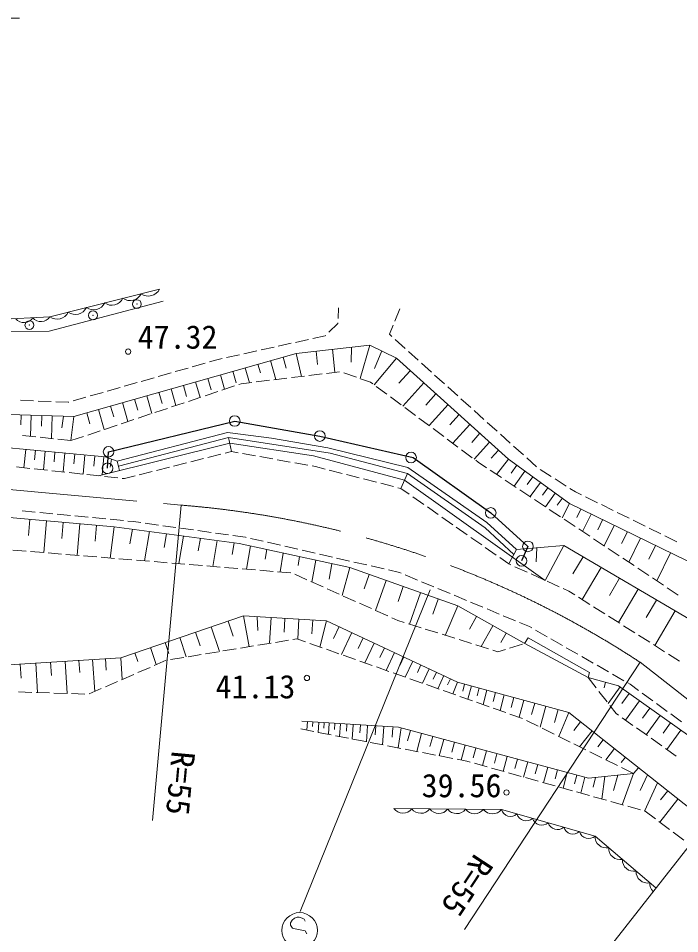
# Model space of a CAD drawing. Units: millimetres, scale not verified. Extents: x 40000 to 680000, y 20000 to 380000.
# Drawn here: x 307417 to 344654, y 263207 to 314772 of the extents above; entities that cross this region are included whole.
import ezdxf
from ezdxf.enums import TextEntityAlignment as Align

# ---------------------------------------------------------------- set-up
doc = ezdxf.new("R2010")
doc.units = ezdxf.units.MM
doc.header["$LTSCALE"] = 1000
doc.header["$PDMODE"] = 32
doc.header["$PDSIZE"] = 500
doc.linetypes.add('CHAIN', pattern=[18.5, 12, -1.5, 3.5, -1.5])
for name, color, linetype, lineweight in [('M-BGD', 7, 'Continuous', 13), ('M-BMK', 2, 'CHAIN', 13), ('M-BMK-ROW', 30, 'Continuous', 13), ('M-STR-HTXT', 7, 'Continuous', 13)]:
    doc.layers.add(name, color=color, linetype=linetype, lineweight=lineweight)
doc.styles.add('ＭＳ ゴシック', font='')
doc.styles.get('ＭＳ ゴシック').set_extended_font_data('MS Gothic')

msp = doc.modelspace()

# ---------------------------------------------------------------- linework, layer by layer
at = {"layer": 'M-BGD'}
for p, q in [((309194, 297959), (315365, 299519)), ((309153, 297155), (315580, 298838)), ((325421, 297867), (325442, 298455)), ((328892, 298405), (328610, 297713)), ((301517, 297531), (309194, 297959)), ((324901, 297085), (325410, 297582)), ((325410, 297582), (325412, 297618)), ((302759, 297092), (309153, 297155)), ((328516, 297482), (328307, 296970)), ((323029, 296518), (323759, 296680)), ((324002, 296734), (324701, 296889)), ((324701, 296889), (324723, 296911)), ((328307, 296970), (328451, 296840)), ((328636, 296674), (329192, 296174)), ((320111, 295872), (320840, 296034)), ((321083, 296088), (321813, 296249)), ((322056, 296303), (322786, 296465)), ((323057, 295899), (327215, 296363)), ((324183, 296025), (324268, 295263)), ((325102, 296127), (325246, 294830)), ((326181, 296248), (326162, 295394)), ((327215, 296363), (326656, 294482)), ((327215, 296363), (328705, 295622)), ((327883, 296031), (327472, 295042)), ((329377, 296007), (329932, 295507)), ((310537, 292340), (323057, 295899)), ((318172, 295415), (318601, 295538)), ((318601, 295538), (318895, 295603)), ((319138, 295657), (319868, 295818)), ((321614, 295489), (321916, 294425)), ((322327, 295692), (322505, 295067)), ((323057, 295899), (323361, 294601)), ((328705, 295622), (327456, 294124)), ((328705, 295622), (335023, 289936)), ((316256, 294867), (316974, 295072)), ((317214, 295141), (317932, 295346)), ((320197, 295086), (320436, 294245)), ((320905, 295288), (321045, 294795)), ((330118, 295341), (330673, 294841)), ((314340, 294319), (315059, 294524)), ((315298, 294593), (316017, 294798)), ((318096, 294489), (318277, 293851)), ((318793, 294687), (319023, 293875)), ((319495, 294887), (319678, 294243)), ((321800, 294411), (322542, 294501)), ((322789, 294532), (323531, 294622)), ((323778, 294652), (324520, 294742)), ((324767, 294772), (325509, 294862)), ((325746, 294794), (326453, 294552)), ((326688, 294471), (327247, 294280)), ((329484, 294921), (328849, 294216)), ((330858, 294674), (331414, 294174)), ((312424, 293771), (313143, 293976)), ((313382, 294045), (314101, 294250)), ((316708, 294094), (316887, 293462)), ((317399, 294291), (317648, 293415)), ((318883, 293828), (319592, 294065)), ((319828, 294144), (319955, 294187)), ((319955, 294187), (320564, 294261)), ((320811, 294291), (321553, 294381)), ((327247, 294280), (327373, 294186)), ((327573, 294038), (328172, 293591)), ((330240, 294240), (329061, 292930)), ((331599, 294008), (332154, 293508)), ((310508, 293223), (311227, 293428)), ((311466, 293497), (312185, 293702)), ((314646, 293508), (314931, 292505)), ((315331, 293703), (315509, 293076)), ((316017, 293898), (316284, 292958)), ((316993, 293195), (317702, 293433)), ((317938, 293512), (318647, 293749)), ((328372, 293443), (328971, 292996)), ((330929, 293621), (330359, 292988)), ((307533, 293253), (308280, 293222)), ((308528, 293212), (309275, 293182)), ((309524, 293171), (310228, 293142)), ((310228, 293142), (310269, 293154)), ((312611, 292929), (312786, 292314)), ((313286, 293121), (313589, 292056)), ((313966, 293314), (314142, 292693)), ((316048, 292879), (316757, 293116)), ((331610, 293008), (330545, 291825)), ((332339, 293341), (332895, 292842)), ((301563, 292629), (310537, 292340)), ((307583, 292435), (307564, 291868)), ((308143, 292417), (308105, 291231)), ((308736, 292398), (308716, 291795)), ((309332, 292379), (309291, 291101)), ((311267, 292547), (311441, 291937)), ((311937, 292738), (312257, 291610)), ((314159, 292247), (314867, 292484)), ((315104, 292563), (315812, 292800)), ((329171, 292848), (329771, 292402)), ((332230, 292450), (331718, 291881)), ((333080, 292675), (333636, 292175)), ((309961, 292358), (309875, 291698)), ((310537, 292340), (310380, 290981)), ((313214, 291930), (313923, 292167)), ((329970, 292253), (330570, 291807)), ((332843, 291898), (331882, 290830)), ((333821, 292008), (334376, 291509)), ((311324, 291298), (312033, 291535)), ((312269, 291614), (312978, 291851)), ((319192, 291436), (312974, 289821)), ((321677, 291112), (319192, 291436)), ((330770, 291658), (331369, 291212)), ((333402, 291395), (332942, 290885)), ((308399, 291199), (307656, 291280)), ((309389, 291090), (308646, 291171)), ((310380, 290981), (309637, 291063)), ((310380, 290981), (311088, 291219)), ((319322, 290845), (311930, 289001)), ((319252, 291162), (313049, 289549)), ((319252, 291162), (319427, 290367)), ((319252, 291162), (324970, 290284)), ((319322, 290845), (324037, 290120)), ((324835, 290573), (321677, 291112)), ((331569, 291063), (332168, 290617)), ((333954, 290898), (333086, 289934)), ((334561, 291342), (335117, 290842)), ((304618, 290797), (312303, 290064)), ((307831, 290490), (307732, 289455)), ((308378, 290438), (308326, 289893)), ((308927, 290386), (308827, 289336)), ((309482, 290333), (309429, 289780)), ((319060, 290275), (319427, 290367)), ((319427, 290367), (319790, 290302)), ((329342, 289464), (324835, 290573)), ((332368, 290468), (332968, 290022)), ((334457, 290445), (334045, 289988)), ((335302, 290675), (335857, 290176)), ((310037, 290280), (309936, 289217)), ((310600, 290226), (310546, 289667)), ((311162, 290172), (311060, 289095)), ((311732, 290118), (311678, 289551)), ((312239, 290070), (312142, 289054)), ((312303, 290064), (312974, 289821)), ((312668, 289932), (312589, 289484)), ((313119, 289298), (312974, 289821)), ((317128, 289787), (317852, 289970)), ((318094, 290031), (318818, 290214)), ((320035, 290258), (320771, 290126)), ((321016, 290082), (321751, 289950)), ((321996, 289906), (322732, 289774)), ((324037, 290120), (329165, 288753)), ((324970, 290284), (329330, 289121)), ((333167, 289873), (333314, 289764)), ((335023, 289936), (334340, 289083)), ((335023, 289936), (338447, 287433)), ((336043, 290009), (336598, 289509)), ((307317, 289500), (308060, 289419)), ((308308, 289393), (309051, 289312)), ((309298, 289285), (310041, 289205)), ((315196, 289299), (315920, 289482)), ((316162, 289543), (316886, 289726)), ((322977, 289730), (323713, 289598)), ((323958, 289554), (324145, 289520)), ((324145, 289520), (324685, 289382)), ((324926, 289320), (325650, 289135)), ((333789, 286366), (329342, 289464)), ((333314, 289764), (333784, 289452)), ((333992, 289314), (334614, 288900)), ((335484, 289598), (335159, 289153)), ((336796, 289360), (337427, 288959)), ((310289, 289178), (311032, 289098)), ((311279, 289071), (312022, 288991)), ((312270, 288964), (313013, 288884)), ((313261, 288857), (313390, 288843)), ((313390, 288843), (313988, 288994)), ((314230, 289055), (314954, 289238)), ((325891, 289073), (326615, 288888)), ((326856, 288826), (327580, 288641)), ((328956, 288289), (329330, 289121)), ((329330, 289121), (333710, 286066)), ((335942, 289264), (335329, 288425)), ((336380, 288944), (336070, 288520)), ((337637, 288825), (338267, 288424)), ((312808, 286124), (285907, 288494)), ((327822, 288579), (328545, 288394)), ((328787, 288332), (328956, 288289)), ((328956, 288289), (329425, 287960)), ((329165, 288753), (337077, 283111)), ((334822, 288763), (335444, 288349)), ((336816, 288625), (336232, 287826)), ((337233, 288320), (336938, 287917)), ((338478, 288290), (338783, 288096)), ((329629, 287818), (330242, 287389)), ((335652, 288211), (336274, 287798)), ((337648, 288017), (337091, 287255)), ((338783, 288096), (339129, 287926)), ((339352, 287816), (340023, 287487)), ((316590, 287347), (314965, 269577)), ((330446, 287246), (331058, 286818)), ((336481, 287660), (337104, 287246)), ((338045, 287727), (337764, 287343)), ((338447, 287433), (338035, 286628)), ((338447, 287433), (347453, 283038)), ((340247, 287377), (340917, 287047)), ((307629, 287030), (308373, 286958)), ((308621, 286934), (309364, 286861)), ((309612, 286837), (310356, 286765)), ((310604, 286741), (311348, 286669)), ((337311, 287109), (337934, 286695)), ((339094, 287128), (338860, 286648)), ((339670, 286846), (339189, 285861)), ((341141, 286937), (341812, 286608)), ((308066, 286541), (307986, 285636)), ((309006, 286459), (308849, 284675)), ((309944, 286376), (309864, 285474)), ((310881, 286293), (310725, 284522)), ((311596, 286645), (312339, 286573)), ((311814, 286211), (311735, 285313)), ((312587, 286549), (313331, 286477)), ((313579, 286453), (313896, 286422)), ((313896, 286422), (314321, 286363)), ((314567, 286329), (315307, 286225)), ((315554, 286191), (316294, 286087)), ((331262, 286675), (331874, 286247)), ((335462, 284844), (333789, 286366)), ((338141, 286557), (338764, 286144)), ((340317, 286529), (340042, 285966)), ((340973, 286209), (340407, 285052)), ((342035, 286498), (342706, 286169)), ((312808, 286124), (312596, 284369)), ((319851, 285192), (312808, 286124)), ((313847, 285986), (313704, 285164)), ((314810, 285859), (314525, 284211)), ((315767, 285732), (315636, 284971)), ((316541, 286053), (317281, 285949)), ((317528, 285915), (318268, 285811)), ((318514, 285777), (319254, 285674)), ((332078, 286104), (332691, 285676)), ((333710, 286066), (335315, 284572)), ((338971, 286006), (339594, 285593)), ((341709, 285848), (341386, 285189)), ((342929, 286059), (343600, 285729)), ((316723, 285606), (316455, 284053)), ((317673, 285480), (317552, 284781)), ((318621, 285355), (318369, 283896)), ((319563, 285230), (319449, 284569)), ((319501, 285639), (320212, 285540)), ((326083, 283828), (319851, 285192)), ((320212, 285540), (320241, 285533)), ((320484, 285478), (321212, 285311)), ((321455, 285255), (322183, 285089)), ((332895, 285533), (333507, 285105)), ((339801, 285455), (340424, 285041)), ((342455, 285484), (341793, 284132)), ((343824, 285620), (344494, 285290)), ((307114, 284817), (307859, 284756)), ((308107, 284736), (308852, 284675)), ((309100, 284655), (309845, 284594)), ((320495, 285051), (320269, 283740)), ((321416, 284850), (321322, 284304)), ((322337, 284648), (322153, 283586)), ((322426, 285033), (323154, 284866)), ((323397, 284811), (324126, 284644)), ((333711, 284962), (334324, 284534)), ((335027, 284041), (335462, 284844)), ((335462, 284844), (338125, 285077)), ((336615, 284945), (336570, 284156)), ((338125, 285077), (337077, 283111)), ((346575, 280112), (338125, 285077)), ((340631, 284903), (341254, 284490)), ((343292, 285074), (342916, 284305)), ((344140, 284659), (343370, 283084)), ((310093, 284573), (310838, 284512)), ((311087, 284492), (311831, 284431)), ((312080, 284411), (312824, 284350)), ((313073, 284330), (313817, 284269)), ((314066, 284248), (314810, 284187)), ((315059, 284167), (315803, 284106)), ((323251, 284448), (323166, 283957)), ((324164, 284248), (323951, 283018)), ((324369, 284588), (325097, 284422)), ((325340, 284366), (326068, 284199)), ((326311, 284144), (327039, 283977)), ((334528, 284391), (335027, 284041)), ((339212, 284439), (338644, 283473)), ((341461, 284352), (342083, 283939)), ((316052, 284086), (316796, 284025)), ((317045, 284004), (317789, 283943)), ((318038, 283923), (318782, 283862)), ((319031, 283842), (319775, 283781)), ((320024, 283760), (320769, 283700)), ((321017, 283679), (321762, 283618)), ((325071, 284050), (324918, 283169)), ((326083, 283828), (325643, 282261)), ((332159, 281670), (326083, 283828)), ((327282, 283922), (328011, 283755)), ((328253, 283699), (328873, 283557)), ((335027, 284041), (335153, 283984)), ((335379, 283882), (336060, 283573)), ((340236, 283837), (339172, 282026)), ((342291, 283801), (342913, 283387)), ((322010, 283598), (322755, 283537)), ((322986, 283451), (323668, 283145)), ((327176, 283440), (326890, 282633)), ((328122, 283104), (327524, 281419)), ((328873, 283557), (328976, 283515)), ((329206, 283419), (329896, 283131)), ((336287, 283470), (336967, 283161)), ((341271, 283229), (340696, 282250)), ((343121, 283250), (343743, 282836)), ((323895, 283043), (324577, 282738)), ((324805, 282636), (325487, 282331)), ((329092, 282760), (328796, 281925)), ((330126, 283036), (330816, 282748)), ((331045, 282652), (331735, 282365)), ((337194, 283058), (337875, 282749)), ((338101, 282646), (338421, 282501)), ((342308, 282620), (341204, 280741)), ((343951, 282698), (344573, 282285)), ((325714, 282229), (326396, 281924)), ((330065, 282414), (329439, 280650)), ((331965, 282269), (332655, 281982)), ((338421, 282501), (338756, 282290)), ((338966, 282156), (339598, 281757)), ((326623, 281822), (327306, 281517)), ((331063, 282060), (330757, 281197)), ((332159, 281670), (331459, 280014)), ((335893, 279566), (332159, 281670)), ((332885, 281886), (333575, 281599)), ((339808, 281624), (340440, 281224)), ((343356, 282004), (342773, 281013)), ((313180, 278754), (320089, 281106)), ((320089, 281106), (324773, 280837)), ((320089, 281106), (320406, 279374)), ((320869, 281061), (320902, 280281)), ((327533, 281415), (328215, 281110)), ((333218, 281074), (332816, 280361)), ((333805, 281503), (334494, 281215)), ((334724, 281120), (335414, 280832)), ((340650, 281091), (341282, 280691)), ((344405, 281388), (343261, 279439)), ((319228, 280813), (319515, 279971)), ((321649, 281016), (321565, 279564)), ((322429, 280971), (322384, 280191)), ((323210, 280927), (323146, 279823)), ((323991, 280882), (323946, 280101)), ((324773, 280837), (324396, 279355)), ((324773, 280837), (332146, 277381)), ((328442, 281008), (328778, 280858)), ((328778, 280858), (329140, 280744)), ((329378, 280669), (330090, 280445)), ((334136, 280556), (333473, 279380)), ((335644, 280736), (336198, 280506)), ((341492, 280558), (342124, 280159)), ((317387, 280186), (317649, 279415)), ((318277, 280489), (318749, 279102)), ((325484, 280503), (325171, 279836)), ((326187, 280174), (325604, 278929)), ((330328, 280370), (331041, 280146)), ((331278, 280071), (331991, 279847)), ((334877, 280138), (334575, 279602)), ((336198, 280506), (336326, 280432)), ((336542, 280309), (337190, 279937)), ((342334, 280026), (342966, 279626)), ((315676, 279604), (315883, 278998)), ((316503, 279886), (316874, 278795)), ((321644, 279577), (320906, 279456)), ((322627, 279738), (321890, 279617)), ((323094, 279815), (322873, 279778)), ((323587, 279641), (323094, 279815)), ((324527, 279309), (323822, 279558)), ((326826, 279874), (326545, 279275)), ((327458, 279578), (326934, 278459)), ((332229, 279772), (332941, 279547)), ((335081, 279294), (335795, 279514)), ((339495, 277644), (335893, 279566)), ((336128, 279871), (335919, 279552)), ((337406, 279813), (338055, 279442)), ((343176, 279493), (343808, 279093)), ((313986, 279029), (314155, 278532)), ((314856, 279325), (315183, 278362)), ((318694, 279093), (317957, 278973)), ((319677, 279255), (318940, 279134)), ((320661, 279416), (319923, 279295)), ((325466, 278977), (324762, 279226)), ((328032, 279309), (327780, 278771)), ((328600, 279043), (328129, 278038)), ((333179, 279473), (333892, 279248)), ((334129, 279174), (334407, 279086)), ((334407, 279086), (334843, 279221)), ((338271, 279318), (338919, 278946)), ((306576, 278332), (313180, 278754)), ((309230, 278502), (309278, 277757)), ((310055, 278554), (310171, 276737)), ((310831, 278604), (310875, 277911)), ((311602, 278653), (311717, 276857)), ((312328, 278700), (312370, 278056)), ((313180, 278754), (313258, 277527)), ((315746, 278606), (315060, 278309)), ((316728, 278771), (315990, 278650)), ((317711, 278932), (316974, 278811)), ((326406, 278646), (325701, 278894)), ((327346, 278314), (326641, 278563)), ((329116, 278801), (328889, 278318)), ((329626, 278562), (329202, 277658)), ((342423, 278498), (332545, 263450)), ((339135, 278822), (339783, 278451)), ((344018, 278960), (344650, 278561)), ((307519, 278392), (307570, 277592)), ((308400, 278448), (308506, 276791)), ((314832, 278210), (314146, 277912)), ((328285, 277982), (327580, 278231)), ((330089, 278345), (329886, 277911)), ((330548, 278130), (330167, 277318)), ((340000, 278327), (340648, 277955)), ((313918, 277813), (313232, 277515)), ((329225, 277651), (328520, 277899)), ((330164, 277319), (329459, 277568)), ((330964, 277935), (330782, 277546)), ((331376, 277742), (331030, 277003)), ((331750, 277566), (331587, 277217)), ((341218, 277163), (339495, 277644)), ((339495, 277644), (339953, 277054)), ((340864, 277831), (341512, 277460)), ((312090, 277019), (311404, 276722)), ((313004, 277416), (312318, 277118)), ((331104, 276987), (330399, 277236)), ((332146, 277381), (331883, 276712)), ((332146, 277381), (338419, 275667)), ((332547, 277271), (332439, 276878)), ((332935, 277165), (332729, 276414)), ((333366, 277048), (333244, 276603)), ((333802, 276928), (333580, 276113)), ((340397, 277061), (340485, 277367)), ((341294, 277108), (340631, 276180)), ((347714, 272534), (341218, 277163)), ((341728, 277336), (341868, 277256)), ((341868, 277256), (342341, 276909)), ((308173, 276801), (307426, 276826)), ((309169, 276769), (308422, 276793)), ((310164, 276737), (309418, 276761)), ((311160, 276705), (310413, 276729)), ((332043, 276656), (331339, 276904)), ((332983, 276324), (332278, 276573)), ((334288, 276796), (334150, 276293)), ((334779, 276661), (334537, 275775)), ((335325, 276512), (335170, 275944)), ((340106, 276857), (340564, 276266)), ((341808, 276742), (341400, 276170)), ((342542, 276762), (343145, 276321)), ((333922, 275992), (333218, 276241)), ((334862, 275661), (334157, 275909)), ((335878, 276361), (335614, 275395)), ((336493, 276193), (336317, 275552)), ((337115, 276023), (336792, 274841)), ((340716, 276069), (341071, 275611)), ((342390, 276328), (341608, 275232)), ((342971, 275914), (342562, 275341)), ((343346, 276173), (343948, 275732)), ((335801, 275329), (335097, 275578)), ((337807, 275834), (337609, 275111)), ((338419, 275667), (337851, 274315)), ((338419, 275667), (346212, 269478)), ((341071, 275611), (341208, 275514)), ((341412, 275371), (342022, 274940)), ((343552, 275500), (342773, 274409)), ((344149, 275584), (344752, 275143)), ((323696, 275152), (323663, 274673)), ((324004, 275133), (323987, 274879)), ((324346, 275106), (324308, 274548)), ((324629, 275087), (324609, 274790)), ((324915, 275068), (324873, 274438)), ((325234, 275046), (325211, 274712)), ((325556, 275024), (325508, 274315)), ((325914, 275000), (325888, 274623)), ((326276, 274976), (326222, 274174)), ((326679, 274948), (326650, 274524)), ((327086, 274921), (327025, 274018)), ((327539, 274890), (327507, 274412)), ((327998, 274859), (327929, 273842)), ((336695, 274889), (336025, 275221)), ((339073, 275148), (338689, 274654)), ((344132, 275086), (343723, 274512)), ((323322, 274739), (324055, 274597)), ((324300, 274549), (325033, 274407)), ((325278, 274360), (326011, 274217)), ((328507, 274825), (328470, 274286)), ((328963, 274794), (328800, 273676)), ((329493, 274652), (329336, 274067)), ((330125, 274483), (329854, 273472)), ((337587, 274446), (336918, 274778)), ((338480, 274003), (337811, 274335)), ((339720, 274634), (339021, 273735)), ((342225, 274796), (342836, 274365)), ((344713, 274672), (343938, 273586)), ((326256, 274170), (326989, 274028)), ((327234, 273980), (327968, 273838)), ((330746, 274316), (330592, 273743)), ((331366, 274150), (331118, 273227)), ((331975, 273987), (331825, 273426)), ((332583, 273824), (332358, 272986)), ((339373, 273561), (338703, 273893)), ((340351, 274132), (340044, 273738)), ((343039, 274221), (343650, 273790)), ((328212, 273791), (328946, 273648)), ((329190, 273601), (329924, 273459)), ((330168, 273411), (330902, 273269)), ((333180, 273664), (333033, 273115)), ((333777, 273504), (333555, 272677)), ((334363, 273347), (334218, 272809)), ((340265, 273118), (339596, 273450)), ((340980, 273633), (340493, 273005)), ((343853, 273646), (344463, 273215)), ((331146, 273221), (331880, 273079)), ((332125, 273032), (332670, 272926)), ((332670, 272926), (332855, 272874)), ((333094, 272807), (333814, 272605)), ((334947, 273191), (334722, 272350)), ((335522, 273037), (335381, 272510)), ((336096, 272883), (335867, 272028)), ((341158, 272675), (340488, 273007)), ((341594, 273145), (341363, 272847)), ((330967, 250017), (348780, 272756)), ((334054, 272537), (334773, 272335)), ((335013, 272268), (335732, 272066)), ((336660, 272732), (336521, 272216)), ((337222, 272581), (336990, 271713)), ((337775, 272433), (337640, 271928)), ((338327, 272286), (338091, 271404)), ((342050, 272233), (341381, 272565)), ((342050, 272233), (342332, 272559)), ((335972, 271999), (336692, 271797)), ((338869, 272140), (338737, 271645)), ((339319, 272020), (339080, 271126)), ((339914, 272007), (339788, 271460)), ((340441, 272062), (340279, 270790)), ((341165, 272139), (340935, 271282)), ((342050, 272233), (341416, 270470)), ((342836, 272159), (342426, 271277)), ((336931, 271729), (337651, 271528)), ((337891, 271460), (338610, 271258)), ((343398, 271713), (342678, 270116)), ((343978, 271252), (343580, 270739)), ((338850, 271191), (339569, 270989)), ((339809, 270922), (340529, 270720)), ((344557, 270792), (343541, 269485)), ((328567, 270251), (334614, 270198)), ((340768, 270652), (341488, 270450)), ((341728, 270383), (342447, 270181)), ((334614, 270198), (339889, 268708)), ((342687, 270114), (342717, 270105)), ((342717, 270105), (343289, 269675)), ((343488, 269525), (344085, 269076)), ((339889, 268708), (343316, 265781)), ((344284, 268926), (344882, 268477))]:
    msp.add_line(p, q, dxfattribs=at)
for points in [[(336128, 279871), (339570, 277913), (339495, 277644)], [(342050, 272233), (339523, 271965), (328818, 274832), (323383, 275171)]]:
    msp.add_lwpolyline(points, dxfattribs=at)
for centre in [(313602, 295999), (323666, 277612), (334904, 271160)]:
    msp.add_circle(centre, 150, dxfattribs=at)
for centre, radius, start, end in [((313714, 299556), 689, 233.8804, 334.4988), ((314743, 299816), 689, 233.8804, 334.4988), ((311657, 299036), 689, 233.8804, 334.4988), ((312686, 299296), 689, 233.8804, 334.4988), ((309600, 298516), 689, 233.8804, 334.4988), ((310629, 298776), 689, 233.8804, 334.4988), ((307735, 298217), 588, 218.3961, 327.9919), ((308695, 298271), 588, 218.3961, 327.9919), ((329075, 270632), 634, 216.8931, 322.1041), ((330082, 270623), 634, 216.8931, 322.1041), ((331090, 270614), 634, 216.8931, 322.1041), ((332098, 270605), 634, 216.8931, 322.1041), ((333106, 270597), 634, 216.8931, 322.1041), ((334114, 270588), 634, 216.8931, 322.1041), ((335134, 270357), 543, 197.019, 311.4267), ((336013, 270109), 543, 197.019, 311.4267), ((336892, 269860), 543, 197.019, 311.4267), ((337771, 269612), 543, 197.019, 311.4267), ((338651, 269364), 543, 197.019, 311.4267), ((339530, 269115), 543, 197.019, 311.4267), ((340528, 268676), 640, 177.1392, 281.8689), ((341299, 268018), 640, 177.1392, 281.8689), ((342069, 267360), 640, 177.1392, 281.8689), ((342840, 266702), 640, 177.1392, 281.8689), ((343610, 266044), 640, 177.1392, 225.6485)]:
    msp.add_arc(centre, radius, start, end, dxfattribs=at)
for p in [(314093, 298672), (311623, 298040), (308043, 297488)]:
    msp.add_point(p, dxfattribs=at)
at = {"layer": 'M-BMK'}
for p, q in [((283723, 290352), (316590, 287347)), ((342423, 278498), (348678, 273598))]:
    msp.add_line(p, q, dxfattribs=at)
msp.add_arc((312241, 232519), 55000, 56.7176, 85.4648, dxfattribs=at)
at = {"layer": 'M-BMK-ROW', "lineweight": 25}
for p, q in [((312498, 290355), (319601, 292087)), ((319601, 292087), (324394, 291241)), ((324394, 291241), (329647, 290036)), ((312435, 289425), (312498, 290355)), ((329647, 290036), (334016, 286911)), ((334016, 286911), (336109, 285026)), ((336109, 285026), (335749, 284213))]:
    msp.add_line(p, q, dxfattribs=at)
at = {"layer": 'M-BMK-ROW'}
for centre in [(319601, 292087), (324394, 291241), (312498, 290355), (329529, 290032), (312435, 289425), (334016, 286911), (336109, 285026), (335749, 284213)]:
    msp.add_circle(centre, 299, dxfattribs=at)
at = {"layer": 'M-STR-HTXT'}
for p, q in [((330599, 282575), (323284, 264460)), ((322961, 264076), (322844, 263966)), ((323121, 264132), (322961, 264076)), ((323238, 264132), (323121, 264132)), ((323391, 264081), (323238, 264132)), ((323510, 264022), (323391, 264081)), ((323559, 263916), (323510, 264022)), ((322844, 263966), (322736, 263811)), ((322736, 263811), (322736, 263696)), ((322736, 263696), (322846, 263527)), ((322846, 263527), (323006, 263476)), ((323006, 263476), (323559, 263363)), ((323559, 263363), (323663, 263204))]:
    msp.add_line(p, q, dxfattribs=at)
msp.add_lwpolyline([(281388, 290960), (296687, 314772), (307487, 314772)], dxfattribs=at)
msp.add_circle((323257, 263393), 1000, dxfattribs=at)

# ---------------------------------------------------------------- texts
at = {"layer": 'M-BGD', "style": 'ＭＳ ゴシック'}
for s, p in [('47.32', (314140, 295765)), ('41.13', (318523, 276069)), ('39.56', (330128, 270497))]:
    msp.add_text(s, height=1320, dxfattribs=at).set_placement(p, align=Align.BOTTOM_LEFT)
for rotation, p in [(264.776, (315666, 273570)), (236.718, (332793, 267996))]:
    msp.add_text('R=55', height=1320, rotation=rotation, dxfattribs=at).set_placement(p, align=Align.BOTTOM_LEFT)

doc.saveas('drawing.dxf')
